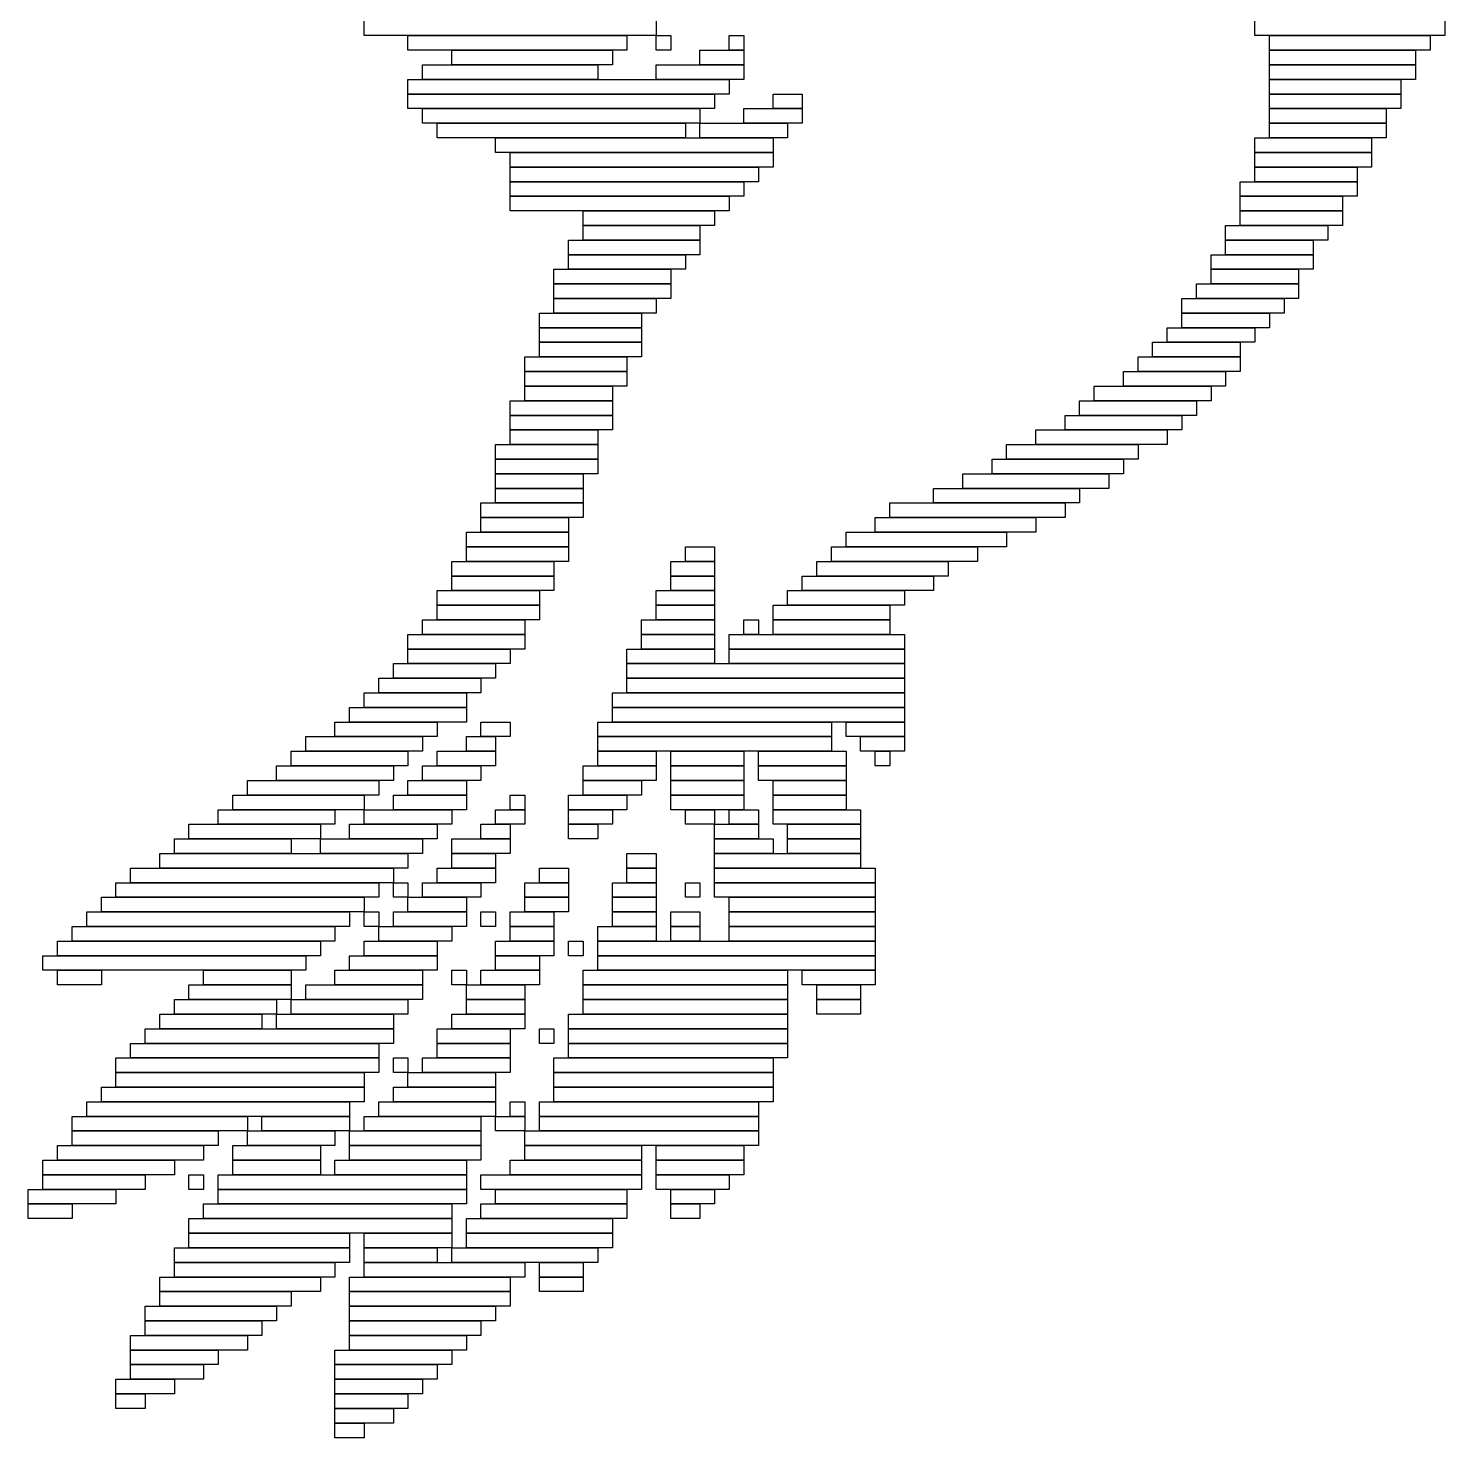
# Model space of a CAD drawing. Extents: x 422 to 621, y 419 to 626.
# Drawn here: x 455 to 552, y 419 to 515.5 of the extents above; entities that cross this region are included whole.
import ezdxf

# ---------------------------------------------------------------- set-up
doc = ezdxf.new("R2010")
doc.units = 0

msp = doc.modelspace()

# ---------------------------------------------------------------- linework, layer by layer
for p, q in [((478, 515), (478, 516)), ((498, 516), (498, 515)), ((539, 515), (539, 516)), ((552, 516), (552, 515)), ((498, 515), (478, 515)), ((481, 515), (496, 515)), ((481, 514), (481, 515)), ((496, 515), (496, 514)), ((498, 515), (499, 515)), ((498, 514), (498, 515)), ((499, 515), (499, 514)), ((503, 515), (504, 515)), ((503, 514), (503, 515)), ((504, 515), (504, 514)), ((552, 515), (539, 515)), ((540, 515), (551, 515)), ((540, 514), (540, 515)), ((551, 515), (551, 514)), ((496, 514), (481, 514)), ((484, 514), (495, 514)), ((484, 513), (484, 514)), ((495, 514), (495, 513)), ((499, 514), (498, 514)), ((501, 514), (504, 514)), ((501, 513), (501, 514)), ((504, 514), (503, 514)), ((504, 514), (504, 513)), ((551, 514), (540, 514)), ((540, 514), (550, 514)), ((540, 513), (540, 514)), ((550, 514), (550, 513)), ((482, 513), (494, 513)), ((482, 512), (482, 513)), ((495, 513), (484, 513)), ((494, 513), (494, 512)), ((498, 513), (504, 513)), ((498, 512), (498, 513)), ((504, 513), (501, 513)), ((504, 513), (504, 512)), ((550, 513), (540, 513)), ((540, 513), (550, 513)), ((540, 512), (540, 513)), ((550, 513), (550, 512)), ((481, 512), (503, 512)), ((481, 511), (481, 512)), ((494, 512), (482, 512)), ((504, 512), (498, 512)), ((503, 512), (503, 511)), ((550, 512), (540, 512)), ((540, 512), (549, 512)), ((540, 511), (540, 512)), ((549, 512), (549, 511)), ((503, 511), (481, 511)), ((481, 511), (502, 511)), ((481, 510), (481, 511)), ((502, 511), (502, 510)), ((506, 511), (508, 511)), ((506, 510), (506, 511)), ((508, 511), (508, 510)), ((549, 511), (540, 511)), ((540, 511), (549, 511)), ((540, 510), (540, 511)), ((549, 511), (549, 510)), ((502, 510), (481, 510)), ((482, 510), (501, 510)), ((482, 509), (482, 510)), ((501, 510), (501, 509)), ((504, 510), (508, 510)), ((504, 509), (504, 510)), ((508, 510), (506, 510)), ((508, 510), (508, 509)), ((549, 510), (540, 510)), ((540, 510), (548, 510)), ((540, 509), (540, 510)), ((548, 510), (548, 509)), ((501, 509), (482, 509)), ((483, 509), (500, 509)), ((483, 508), (483, 509)), ((500, 509), (500, 508)), ((501, 509), (507, 509)), ((501, 508), (501, 509)), ((508, 509), (504, 509)), ((507, 509), (507, 508)), ((548, 509), (540, 509)), ((540, 509), (548, 509)), ((540, 508), (540, 509)), ((548, 509), (548, 508)), ((500, 508), (483, 508)), ((487, 508), (506, 508)), ((487, 507), (487, 508)), ((507, 508), (501, 508)), ((506, 508), (506, 507)), ((539, 508), (547, 508)), ((539, 507), (539, 508)), ((548, 508), (540, 508)), ((547, 508), (547, 507)), ((506, 507), (487, 507)), ((488, 507), (506, 507)), ((488, 506), (488, 507)), ((506, 507), (506, 506)), ((547, 507), (539, 507)), ((539, 507), (547, 507)), ((539, 506), (539, 507)), ((547, 507), (547, 506)), ((506, 506), (488, 506)), ((488, 506), (505, 506)), ((488, 505), (488, 506)), ((505, 506), (505, 505)), ((547, 506), (539, 506)), ((539, 506), (546, 506)), ((539, 505), (539, 506)), ((546, 506), (546, 505)), ((505, 505), (488, 505)), ((488, 505), (504, 505)), ((488, 504), (488, 505)), ((504, 505), (504, 504)), ((538, 505), (546, 505)), ((538, 504), (538, 505)), ((546, 505), (539, 505)), ((546, 505), (546, 504)), ((504, 504), (488, 504)), ((488, 504), (503, 504)), ((488, 503), (488, 504)), ((503, 504), (503, 503)), ((546, 504), (538, 504)), ((538, 504), (545, 504)), ((538, 503), (538, 504)), ((545, 504), (545, 503)), ((503, 503), (488, 503)), ((493, 503), (502, 503)), ((493, 502), (493, 503)), ((502, 503), (502, 502)), ((545, 503), (538, 503)), ((538, 503), (545, 503)), ((538, 502), (538, 503)), ((545, 503), (545, 502)), ((502, 502), (493, 502)), ((493, 502), (501, 502)), ((493, 501), (493, 502)), ((501, 502), (501, 501)), ((537, 502), (544, 502)), ((537, 501), (537, 502)), ((545, 502), (538, 502)), ((544, 502), (544, 501)), ((492, 501), (501, 501)), ((492, 500), (492, 501)), ((501, 501), (493, 501)), ((501, 501), (501, 500)), ((544, 501), (537, 501)), ((537, 501), (543, 501)), ((537, 500), (537, 501)), ((543, 501), (543, 500)), ((501, 500), (492, 500)), ((492, 500), (500, 500)), ((492, 499), (492, 500)), ((500, 500), (500, 499)), ((536, 500), (543, 500)), ((536, 499), (536, 500)), ((543, 500), (537, 500)), ((543, 500), (543, 499)), ((491, 499), (499, 499)), ((491, 498), (491, 499)), ((500, 499), (492, 499)), ((499, 499), (499, 498)), ((543, 499), (536, 499)), ((536, 499), (542, 499)), ((536, 498), (536, 499)), ((542, 499), (542, 498)), ((499, 498), (491, 498)), ((491, 498), (499, 498)), ((491, 497), (491, 498)), ((499, 498), (499, 497)), ((535, 498), (542, 498)), ((535, 497), (535, 498)), ((542, 498), (536, 498)), ((542, 498), (542, 497)), ((499, 497), (491, 497)), ((491, 497), (498, 497)), ((491, 496), (491, 497)), ((498, 497), (498, 496)), ((534, 497), (541, 497)), ((534, 496), (534, 497)), ((542, 497), (535, 497)), ((541, 497), (541, 496)), ((490, 496), (497, 496)), ((490, 495), (490, 496)), ((498, 496), (491, 496)), ((497, 496), (497, 495)), ((541, 496), (534, 496)), ((534, 496), (540, 496)), ((534, 495), (534, 496)), ((540, 496), (540, 495)), ((497, 495), (490, 495)), ((490, 495), (497, 495)), ((490, 494), (490, 495)), ((497, 495), (497, 494)), ((533, 495), (539, 495)), ((533, 494), (533, 495)), ((540, 495), (534, 495)), ((539, 495), (539, 494)), ((497, 494), (490, 494)), ((490, 494), (497, 494)), ((490, 493), (490, 494)), ((497, 494), (497, 493)), ((532, 494), (538, 494)), ((532, 493), (532, 494)), ((539, 494), (533, 494)), ((538, 494), (538, 493)), ((489, 493), (496, 493)), ((489, 492), (489, 493)), ((497, 493), (490, 493)), ((496, 493), (496, 492)), ((531, 493), (538, 493)), ((531, 492), (531, 493)), ((538, 493), (532, 493)), ((538, 493), (538, 492)), ((496, 492), (489, 492)), ((489, 492), (496, 492)), ((489, 491), (489, 492)), ((496, 492), (496, 491)), ((530, 492), (537, 492)), ((530, 491), (530, 492)), ((538, 492), (531, 492)), ((537, 492), (537, 491)), ((496, 491), (489, 491)), ((489, 491), (495, 491)), ((489, 490), (489, 491)), ((495, 491), (495, 490)), ((528, 491), (536, 491)), ((528, 490), (528, 491)), ((537, 491), (530, 491)), ((536, 491), (536, 490)), ((488, 490), (495, 490)), ((488, 489), (488, 490)), ((495, 490), (489, 490)), ((495, 490), (495, 489)), ((527, 490), (535, 490)), ((527, 489), (527, 490)), ((536, 490), (528, 490)), ((535, 490), (535, 489)), ((495, 489), (488, 489)), ((488, 489), (495, 489)), ((488, 488), (488, 489)), ((495, 489), (495, 488)), ((526, 489), (534, 489)), ((526, 488), (526, 489)), ((535, 489), (527, 489)), ((534, 489), (534, 488)), ((495, 488), (488, 488)), ((488, 488), (494, 488)), ((488, 487), (488, 488)), ((494, 488), (494, 487)), ((524, 488), (533, 488)), ((524, 487), (524, 488)), ((534, 488), (526, 488)), ((533, 488), (533, 487)), ((487, 487), (494, 487)), ((487, 486), (487, 487)), ((494, 487), (488, 487)), ((494, 487), (494, 486)), ((522, 487), (531, 487)), ((522, 486), (522, 487)), ((533, 487), (524, 487)), ((531, 487), (531, 486)), ((494, 486), (487, 486)), ((487, 486), (494, 486)), ((487, 485), (487, 486)), ((494, 486), (494, 485)), ((521, 486), (530, 486)), ((521, 485), (521, 486)), ((531, 486), (522, 486)), ((530, 486), (530, 485)), ((494, 485), (487, 485)), ((487, 485), (493, 485)), ((487, 484), (487, 485)), ((493, 485), (493, 484)), ((519, 485), (529, 485)), ((519, 484), (519, 485)), ((530, 485), (521, 485)), ((529, 485), (529, 484)), ((493, 484), (487, 484)), ((487, 484), (493, 484)), ((487, 483), (487, 484)), ((493, 484), (493, 483)), ((517, 484), (527, 484)), ((517, 483), (517, 484)), ((529, 484), (519, 484)), ((527, 484), (527, 483)), ((486, 483), (493, 483)), ((486, 482), (486, 483)), ((493, 483), (487, 483)), ((493, 483), (493, 482)), ((514, 483), (526, 483)), ((514, 482), (514, 483)), ((527, 483), (517, 483)), ((526, 483), (526, 482)), ((493, 482), (486, 482)), ((486, 482), (492, 482)), ((486, 481), (486, 482)), ((492, 482), (492, 481)), ((513, 482), (524, 482)), ((513, 481), (513, 482)), ((526, 482), (514, 482)), ((524, 482), (524, 481)), ((485, 481), (492, 481)), ((485, 480), (485, 481)), ((492, 481), (486, 481)), ((492, 481), (492, 480)), ((511, 481), (522, 481)), ((511, 480), (511, 481)), ((524, 481), (513, 481)), ((522, 481), (522, 480)), ((492, 480), (485, 480)), ((485, 480), (492, 480)), ((485, 479), (485, 480)), ((492, 480), (492, 479)), ((500, 480), (502, 480)), ((500, 479), (500, 480)), ((502, 480), (502, 479)), ((510, 480), (520, 480)), ((510, 479), (510, 480)), ((522, 480), (511, 480)), ((520, 480), (520, 479)), ((484, 479), (491, 479)), ((484, 478), (484, 479)), ((492, 479), (485, 479)), ((491, 479), (491, 478)), ((499, 479), (502, 479)), ((499, 478), (499, 479)), ((502, 479), (500, 479)), ((502, 479), (502, 478)), ((509, 479), (518, 479)), ((509, 478), (509, 479)), ((520, 479), (510, 479)), ((518, 479), (518, 478)), ((491, 478), (484, 478)), ((484, 478), (491, 478)), ((484, 477), (484, 478)), ((491, 478), (491, 477)), ((502, 478), (499, 478)), ((499, 478), (502, 478)), ((499, 477), (499, 478)), ((502, 478), (502, 477)), ((508, 478), (517, 478)), ((508, 477), (508, 478)), ((518, 478), (509, 478)), ((517, 478), (517, 477)), ((483, 477), (490, 477)), ((483, 476), (483, 477)), ((491, 477), (484, 477)), ((490, 477), (490, 476)), ((498, 477), (502, 477)), ((498, 476), (498, 477)), ((502, 477), (499, 477)), ((502, 477), (502, 476)), ((507, 477), (515, 477)), ((507, 476), (507, 477)), ((517, 477), (508, 477)), ((515, 477), (515, 476)), ((490, 476), (483, 476)), ((483, 476), (490, 476)), ((483, 475), (483, 476)), ((490, 476), (490, 475)), ((502, 476), (498, 476)), ((498, 476), (502, 476)), ((498, 475), (498, 476)), ((502, 476), (502, 475)), ((506, 476), (514, 476)), ((506, 475), (506, 476)), ((515, 476), (507, 476)), ((514, 476), (514, 475)), ((482, 475), (489, 475)), ((482, 474), (482, 475)), ((490, 475), (483, 475)), ((489, 475), (489, 474)), ((497, 475), (502, 475)), ((497, 474), (497, 475)), ((502, 475), (498, 475)), ((502, 475), (502, 474)), ((504, 475), (505, 475)), ((504, 474), (504, 475)), ((505, 475), (505, 474)), ((514, 475), (506, 475)), ((506, 475), (514, 475)), ((506, 474), (506, 475)), ((514, 475), (514, 474)), ((481, 474), (489, 474)), ((481, 473), (481, 474)), ((489, 474), (482, 474)), ((489, 474), (489, 473)), ((502, 474), (497, 474)), ((497, 474), (502, 474)), ((497, 473), (497, 474)), ((502, 474), (502, 473)), ((503, 474), (515, 474)), ((503, 473), (503, 474)), ((505, 474), (504, 474)), ((514, 474), (506, 474)), ((515, 474), (515, 473)), ((489, 473), (481, 473)), ((481, 473), (488, 473)), ((481, 472), (481, 473)), ((488, 473), (488, 472)), ((496, 473), (502, 473)), ((496, 472), (496, 473)), ((502, 473), (497, 473)), ((502, 473), (502, 472)), ((515, 473), (503, 473)), ((503, 473), (515, 473)), ((503, 472), (503, 473)), ((515, 473), (515, 472)), ((480, 472), (487, 472)), ((480, 471), (480, 472)), ((488, 472), (481, 472)), ((487, 472), (487, 471)), ((502, 472), (496, 472)), ((496, 472), (515, 472)), ((496, 471), (496, 472)), ((515, 472), (503, 472)), ((515, 472), (515, 471)), ((479, 471), (486, 471)), ((479, 470), (479, 471)), ((487, 471), (480, 471)), ((486, 471), (486, 470)), ((515, 471), (496, 471)), ((496, 471), (515, 471)), ((496, 470), (496, 471)), ((515, 471), (515, 470)), ((478, 470), (485, 470)), ((478, 469), (478, 470)), ((486, 470), (479, 470)), ((485, 470), (485, 469)), ((495, 470), (515, 470)), ((495, 469), (495, 470)), ((515, 470), (496, 470)), ((515, 470), (515, 469)), ((477, 469), (485, 469)), ((477, 468), (477, 469)), ((485, 469), (478, 469)), ((485, 469), (485, 468)), ((515, 469), (495, 469)), ((495, 469), (515, 469)), ((495, 468), (495, 469)), ((515, 469), (515, 468)), ((476, 468), (483, 468)), ((476, 467), (476, 468)), ((485, 468), (477, 468)), ((483, 468), (483, 467)), ((486, 468), (488, 468)), ((486, 467), (486, 468)), ((488, 468), (488, 467)), ((494, 468), (510, 468)), ((494, 467), (494, 468)), ((515, 468), (495, 468)), ((510, 468), (510, 467)), ((511, 468), (515, 468)), ((511, 467), (511, 468)), ((515, 468), (515, 467)), ((474, 467), (482, 467)), ((474, 466), (474, 467)), ((483, 467), (476, 467)), ((482, 467), (482, 466)), ((485, 467), (487, 467)), ((485, 466), (485, 467)), ((488, 467), (486, 467)), ((487, 467), (487, 466)), ((510, 467), (494, 467)), ((494, 467), (510, 467)), ((494, 466), (494, 467)), ((510, 467), (510, 466)), ((515, 467), (511, 467)), ((512, 467), (515, 467)), ((512, 466), (512, 467)), ((515, 467), (515, 466)), ((473, 466), (481, 466)), ((473, 465), (473, 466)), ((482, 466), (474, 466)), ((481, 466), (481, 465)), ((483, 466), (487, 466)), ((483, 465), (483, 466)), ((487, 466), (485, 466)), ((487, 466), (487, 465)), ((510, 466), (494, 466)), ((494, 466), (498, 466)), ((494, 465), (494, 466)), ((498, 466), (498, 465)), ((499, 466), (504, 466)), ((499, 465), (499, 466)), ((504, 466), (504, 465)), ((505, 466), (511, 466)), ((505, 465), (505, 466)), ((511, 466), (511, 465)), ((515, 466), (512, 466)), ((513, 466), (514, 466)), ((513, 465), (513, 466)), ((514, 466), (514, 465)), ((472, 465), (480, 465)), ((472, 464), (472, 465)), ((481, 465), (473, 465)), ((480, 465), (480, 464)), ((482, 465), (486, 465)), ((482, 464), (482, 465)), ((487, 465), (483, 465)), ((486, 465), (486, 464)), ((493, 465), (498, 465)), ((493, 464), (493, 465)), ((498, 465), (494, 465)), ((498, 465), (498, 464)), ((504, 465), (499, 465)), ((499, 465), (504, 465)), ((499, 464), (499, 465)), ((504, 465), (504, 464)), ((511, 465), (505, 465)), ((505, 465), (511, 465)), ((505, 464), (505, 465)), ((511, 465), (511, 464)), ((514, 465), (513, 465)), ((470, 464), (479, 464)), ((470, 463), (470, 464)), ((480, 464), (472, 464)), ((479, 464), (479, 463)), ((481, 464), (485, 464)), ((481, 463), (481, 464)), ((486, 464), (482, 464)), ((485, 464), (485, 463)), ((498, 464), (493, 464)), ((493, 464), (497, 464)), ((493, 463), (493, 464)), ((497, 464), (497, 463)), ((504, 464), (499, 464)), ((499, 464), (504, 464)), ((499, 463), (499, 464)), ((504, 464), (504, 463)), ((511, 464), (505, 464)), ((506, 464), (511, 464)), ((506, 463), (506, 464)), ((511, 464), (511, 463)), ((469, 463), (478, 463)), ((469, 462), (469, 463)), ((479, 463), (470, 463)), ((478, 463), (478, 462)), ((480, 463), (485, 463)), ((480, 462), (480, 463)), ((485, 463), (481, 463)), ((485, 463), (485, 462)), ((488, 463), (489, 463)), ((488, 462), (488, 463)), ((489, 463), (489, 462)), ((492, 463), (496, 463)), ((492, 462), (492, 463)), ((497, 463), (493, 463)), ((496, 463), (496, 462)), ((504, 463), (499, 463)), ((499, 463), (504, 463)), ((499, 462), (499, 463)), ((504, 463), (504, 462)), ((511, 463), (506, 463)), ((506, 463), (511, 463)), ((506, 462), (506, 463)), ((511, 463), (511, 462)), ((468, 462), (476, 462)), ((468, 461), (468, 462)), ((478, 462), (469, 462)), ((476, 462), (476, 461)), ((478, 462), (484, 462)), ((478, 461), (478, 462)), ((485, 462), (480, 462)), ((484, 462), (484, 461)), ((487, 462), (489, 462)), ((487, 461), (487, 462)), ((489, 462), (488, 462)), ((489, 462), (489, 461)), ((496, 462), (492, 462)), ((492, 462), (495, 462)), ((492, 461), (492, 462)), ((495, 462), (495, 461)), ((504, 462), (499, 462)), ((500, 462), (502, 462)), ((500, 461), (500, 462)), ((502, 462), (502, 461)), ((503, 462), (505, 462)), ((503, 461), (503, 462)), ((505, 462), (505, 461)), ((511, 462), (506, 462)), ((506, 462), (512, 462)), ((506, 461), (506, 462)), ((512, 462), (512, 461)), ((466, 461), (475, 461)), ((466, 460), (466, 461)), ((476, 461), (468, 461)), ((475, 461), (475, 460)), ((477, 461), (483, 461)), ((477, 460), (477, 461)), ((484, 461), (478, 461)), ((483, 461), (483, 460)), ((486, 461), (488, 461)), ((486, 460), (486, 461)), ((489, 461), (487, 461)), ((488, 461), (488, 460)), ((495, 461), (492, 461)), ((492, 461), (494, 461)), ((492, 460), (492, 461)), ((494, 461), (494, 460)), ((502, 461), (500, 461)), ((502, 461), (505, 461)), ((502, 460), (502, 461)), ((505, 461), (503, 461)), ((505, 461), (505, 460)), ((512, 461), (506, 461)), ((507, 461), (512, 461)), ((507, 460), (507, 461)), ((512, 461), (512, 460)), ((465, 460), (473, 460)), ((465, 459), (465, 460)), ((475, 460), (466, 460)), ((473, 460), (473, 459)), ((475, 460), (482, 460)), ((475, 459), (475, 460)), ((483, 460), (477, 460)), ((482, 460), (482, 459)), ((484, 460), (488, 460)), ((484, 459), (484, 460)), ((488, 460), (486, 460)), ((488, 460), (488, 459)), ((494, 460), (492, 460)), ((505, 460), (502, 460)), ((502, 460), (506, 460)), ((502, 459), (502, 460)), ((506, 460), (506, 459)), ((512, 460), (507, 460)), ((507, 460), (512, 460)), ((507, 459), (507, 460)), ((512, 460), (512, 459)), ((464, 459), (481, 459)), ((464, 458), (464, 459)), ((473, 459), (465, 459)), ((482, 459), (475, 459)), ((481, 459), (481, 458)), ((488, 459), (484, 459)), ((484, 459), (487, 459)), ((484, 458), (484, 459)), ((487, 459), (487, 458)), ((496, 459), (498, 459)), ((496, 458), (496, 459)), ((498, 459), (498, 458)), ((506, 459), (502, 459)), ((502, 459), (512, 459)), ((502, 458), (502, 459)), ((512, 459), (507, 459)), ((512, 459), (512, 458)), ((462, 458), (480, 458)), ((462, 457), (462, 458)), ((481, 458), (464, 458)), ((480, 458), (480, 457)), ((483, 458), (487, 458)), ((483, 457), (483, 458)), ((487, 458), (484, 458)), ((487, 458), (487, 457)), ((490, 458), (492, 458)), ((490, 457), (490, 458)), ((492, 458), (492, 457)), ((498, 458), (496, 458)), ((496, 458), (498, 458)), ((496, 457), (496, 458)), ((498, 458), (498, 457)), ((512, 458), (502, 458)), ((502, 458), (513, 458)), ((502, 457), (502, 458)), ((513, 458), (513, 457)), ((461, 457), (479, 457)), ((461, 456), (461, 457)), ((480, 457), (462, 457)), ((479, 457), (479, 456)), ((480, 457), (481, 457)), ((480, 456), (480, 457)), ((481, 457), (481, 456)), ((482, 457), (486, 457)), ((482, 456), (482, 457)), ((487, 457), (483, 457)), ((486, 457), (486, 456)), ((489, 457), (492, 457)), ((489, 456), (489, 457)), ((492, 457), (490, 457)), ((492, 457), (492, 456)), ((495, 457), (498, 457)), ((495, 456), (495, 457)), ((498, 457), (496, 457)), ((498, 457), (498, 456)), ((500, 457), (501, 457)), ((500, 456), (500, 457)), ((501, 457), (501, 456)), ((513, 457), (502, 457)), ((502, 457), (513, 457)), ((502, 456), (502, 457)), ((513, 457), (513, 456)), ((460, 456), (478, 456)), ((460, 455), (460, 456)), ((479, 456), (461, 456)), ((478, 456), (478, 455)), ((481, 456), (480, 456)), ((481, 456), (485, 456)), ((481, 455), (481, 456)), ((486, 456), (482, 456)), ((485, 456), (485, 455)), ((492, 456), (489, 456)), ((489, 456), (492, 456)), ((489, 455), (489, 456)), ((492, 456), (492, 455)), ((498, 456), (495, 456)), ((495, 456), (498, 456)), ((495, 455), (495, 456)), ((498, 456), (498, 455)), ((501, 456), (500, 456)), ((513, 456), (502, 456)), ((503, 456), (513, 456)), ((503, 455), (503, 456)), ((513, 456), (513, 455)), ((459, 455), (477, 455)), ((459, 454), (459, 455)), ((478, 455), (460, 455)), ((477, 455), (477, 454)), ((478, 455), (479, 455)), ((478, 454), (478, 455)), ((479, 455), (479, 454)), ((480, 455), (485, 455)), ((480, 454), (480, 455)), ((485, 455), (481, 455)), ((485, 455), (485, 454)), ((486, 455), (487, 455)), ((486, 454), (486, 455)), ((487, 455), (487, 454)), ((488, 455), (491, 455)), ((488, 454), (488, 455)), ((492, 455), (489, 455)), ((491, 455), (491, 454)), ((498, 455), (495, 455)), ((495, 455), (498, 455)), ((495, 454), (495, 455)), ((498, 455), (498, 454)), ((499, 455), (501, 455)), ((499, 454), (499, 455)), ((501, 455), (501, 454)), ((513, 455), (503, 455)), ((503, 455), (513, 455)), ((503, 454), (503, 455)), ((513, 455), (513, 454)), ((458, 454), (476, 454)), ((458, 453), (458, 454)), ((477, 454), (459, 454)), ((476, 454), (476, 453)), ((479, 454), (478, 454)), ((479, 454), (484, 454)), ((479, 453), (479, 454)), ((485, 454), (480, 454)), ((484, 454), (484, 453)), ((487, 454), (486, 454)), ((491, 454), (488, 454)), ((488, 454), (491, 454)), ((488, 453), (488, 454)), ((491, 454), (491, 453)), ((494, 454), (498, 454)), ((494, 453), (494, 454)), ((498, 454), (495, 454)), ((498, 454), (498, 453)), ((501, 454), (499, 454)), ((499, 454), (501, 454)), ((499, 453), (499, 454)), ((501, 454), (501, 453)), ((513, 454), (503, 454)), ((503, 454), (513, 454)), ((503, 453), (503, 454)), ((513, 454), (513, 453)), ((457, 453), (475, 453)), ((457, 452), (457, 453)), ((476, 453), (458, 453)), ((475, 453), (475, 452)), ((478, 453), (483, 453)), ((478, 452), (478, 453)), ((484, 453), (479, 453)), ((483, 453), (483, 452)), ((487, 453), (491, 453)), ((487, 452), (487, 453)), ((491, 453), (488, 453)), ((491, 453), (491, 452)), ((492, 453), (493, 453)), ((492, 452), (492, 453)), ((493, 453), (493, 452)), ((498, 453), (494, 453)), ((494, 453), (513, 453)), ((494, 452), (494, 453)), ((501, 453), (499, 453)), ((513, 453), (503, 453)), ((513, 453), (513, 452)), ((456, 452), (474, 452)), ((456, 451), (456, 452)), ((475, 452), (457, 452)), ((474, 452), (474, 451)), ((477, 452), (483, 452)), ((477, 451), (477, 452)), ((483, 452), (478, 452)), ((483, 452), (483, 451)), ((491, 452), (487, 452)), ((487, 452), (490, 452)), ((487, 451), (487, 452)), ((490, 452), (490, 451)), ((493, 452), (492, 452)), ((513, 452), (494, 452)), ((494, 452), (513, 452)), ((494, 451), (494, 452)), ((513, 452), (513, 451)), ((474, 451), (456, 451)), ((457, 451), (460, 451)), ((457, 450), (457, 451)), ((460, 451), (460, 450)), ((467, 451), (473, 451)), ((467, 450), (467, 451)), ((473, 451), (473, 450)), ((476, 451), (482, 451)), ((476, 450), (476, 451)), ((483, 451), (477, 451)), ((482, 451), (482, 450)), ((484, 451), (485, 451)), ((484, 450), (484, 451)), ((485, 451), (485, 450)), ((486, 451), (490, 451)), ((486, 450), (486, 451)), ((490, 451), (487, 451)), ((490, 451), (490, 450)), ((493, 451), (507, 451)), ((493, 450), (493, 451)), ((513, 451), (494, 451)), ((507, 451), (507, 450)), ((508, 451), (513, 451)), ((508, 450), (508, 451)), ((513, 451), (513, 450)), ((460, 450), (457, 450)), ((466, 450), (473, 450)), ((466, 449), (466, 450)), ((473, 450), (467, 450)), ((473, 450), (473, 449)), ((474, 450), (482, 450)), ((474, 449), (474, 450)), ((482, 450), (476, 450)), ((482, 450), (482, 449)), ((485, 450), (484, 450)), ((485, 450), (489, 450)), ((485, 449), (485, 450)), ((490, 450), (486, 450)), ((489, 450), (489, 449)), ((507, 450), (493, 450)), ((493, 450), (507, 450)), ((493, 449), (493, 450)), ((507, 450), (507, 449)), ((513, 450), (508, 450)), ((509, 450), (512, 450)), ((509, 449), (509, 450)), ((512, 450), (512, 449)), ((465, 449), (472, 449)), ((465, 448), (465, 449)), ((473, 449), (466, 449)), ((472, 449), (472, 448)), ((473, 449), (481, 449)), ((473, 448), (473, 449)), ((482, 449), (474, 449)), ((481, 449), (481, 448)), ((489, 449), (485, 449)), ((485, 449), (489, 449)), ((485, 448), (485, 449)), ((489, 449), (489, 448)), ((507, 449), (493, 449)), ((493, 449), (507, 449)), ((493, 448), (493, 449)), ((507, 449), (507, 448)), ((512, 449), (509, 449)), ((509, 449), (512, 449)), ((509, 448), (509, 449)), ((512, 449), (512, 448)), ((464, 448), (471, 448)), ((464, 447), (464, 448)), ((472, 448), (465, 448)), ((471, 448), (471, 447)), ((472, 448), (480, 448)), ((472, 447), (472, 448)), ((481, 448), (473, 448)), ((480, 448), (480, 447)), ((484, 448), (489, 448)), ((484, 447), (484, 448)), ((489, 448), (485, 448)), ((489, 448), (489, 447)), ((492, 448), (507, 448)), ((492, 447), (492, 448)), ((507, 448), (493, 448)), ((507, 448), (507, 447)), ((512, 448), (509, 448)), ((463, 447), (480, 447)), ((463, 446), (463, 447)), ((471, 447), (464, 447)), ((480, 447), (472, 447)), ((480, 447), (480, 446)), ((483, 447), (488, 447)), ((483, 446), (483, 447)), ((489, 447), (484, 447)), ((488, 447), (488, 446)), ((490, 447), (491, 447)), ((490, 446), (490, 447)), ((491, 447), (491, 446)), ((507, 447), (492, 447)), ((492, 447), (507, 447)), ((492, 446), (492, 447)), ((507, 447), (507, 446)), ((462, 446), (479, 446)), ((462, 445), (462, 446)), ((480, 446), (463, 446)), ((479, 446), (479, 445)), ((488, 446), (483, 446)), ((483, 446), (488, 446)), ((483, 445), (483, 446)), ((488, 446), (488, 445)), ((491, 446), (490, 446)), ((507, 446), (492, 446)), ((492, 446), (507, 446)), ((492, 445), (492, 446)), ((507, 446), (507, 445)), ((461, 445), (479, 445)), ((461, 444), (461, 445)), ((479, 445), (462, 445)), ((479, 445), (479, 444)), ((480, 445), (481, 445)), ((480, 444), (480, 445)), ((481, 445), (481, 444)), ((482, 445), (488, 445)), ((482, 444), (482, 445)), ((488, 445), (483, 445)), ((488, 445), (488, 444)), ((491, 445), (506, 445)), ((491, 444), (491, 445)), ((507, 445), (492, 445)), ((506, 445), (506, 444)), ((479, 444), (461, 444)), ((461, 444), (478, 444)), ((461, 443), (461, 444)), ((478, 444), (478, 443)), ((481, 444), (480, 444)), ((481, 444), (487, 444)), ((481, 443), (481, 444)), ((488, 444), (482, 444)), ((487, 444), (487, 443)), ((506, 444), (491, 444)), ((491, 444), (506, 444)), ((491, 443), (491, 444)), ((506, 444), (506, 443)), ((460, 443), (478, 443)), ((460, 442), (460, 443)), ((478, 443), (461, 443)), ((478, 443), (478, 442)), ((480, 443), (487, 443)), ((480, 442), (480, 443)), ((487, 443), (481, 443)), ((487, 443), (487, 442)), ((506, 443), (491, 443)), ((491, 443), (506, 443)), ((491, 442), (491, 443)), ((506, 443), (506, 442)), ((459, 442), (477, 442)), ((459, 441), (459, 442)), ((478, 442), (460, 442)), ((477, 442), (477, 441)), ((479, 442), (487, 442)), ((479, 441), (479, 442)), ((487, 442), (480, 442)), ((487, 442), (487, 441)), ((488, 442), (489, 442)), ((488, 441), (488, 442)), ((489, 442), (489, 441)), ((490, 442), (505, 442)), ((490, 441), (490, 442)), ((506, 442), (491, 442)), ((505, 442), (505, 441)), ((458, 441), (470, 441)), ((458, 440), (458, 441)), ((477, 441), (459, 441)), ((470, 441), (470, 440)), ((471, 441), (477, 441)), ((471, 440), (471, 441)), ((477, 441), (477, 440)), ((478, 441), (486, 441)), ((478, 440), (478, 441)), ((487, 441), (479, 441)), ((486, 441), (486, 440)), ((487, 441), (489, 441)), ((487, 440), (487, 441)), ((489, 441), (488, 441)), ((489, 441), (489, 440)), ((505, 441), (490, 441)), ((490, 441), (505, 441)), ((490, 440), (490, 441)), ((505, 441), (505, 440)), ((470, 440), (458, 440)), ((458, 440), (468, 440)), ((458, 439), (458, 440)), ((468, 440), (468, 439)), ((470, 440), (476, 440)), ((470, 439), (470, 440)), ((477, 440), (471, 440)), ((476, 440), (476, 439)), ((477, 440), (486, 440)), ((477, 439), (477, 440)), ((486, 440), (478, 440)), ((486, 440), (486, 439)), ((489, 440), (487, 440)), ((489, 440), (505, 440)), ((489, 439), (489, 440)), ((505, 440), (490, 440)), ((505, 440), (505, 439)), ((457, 439), (467, 439)), ((457, 438), (457, 439)), ((468, 439), (458, 439)), ((467, 439), (467, 438)), ((469, 439), (475, 439)), ((469, 438), (469, 439)), ((476, 439), (470, 439)), ((475, 439), (475, 438)), ((486, 439), (477, 439)), ((477, 439), (486, 439)), ((477, 438), (477, 439)), ((486, 439), (486, 438)), ((505, 439), (489, 439)), ((489, 439), (497, 439)), ((489, 438), (489, 439)), ((497, 439), (497, 438)), ((498, 439), (504, 439)), ((498, 438), (498, 439)), ((504, 439), (504, 438)), ((456, 438), (465, 438)), ((456, 437), (456, 438)), ((467, 438), (457, 438)), ((465, 438), (465, 437)), ((475, 438), (469, 438)), ((469, 438), (475, 438)), ((469, 437), (469, 438)), ((475, 438), (475, 437)), ((476, 438), (485, 438)), ((476, 437), (476, 438)), ((486, 438), (477, 438)), ((485, 438), (485, 437)), ((488, 438), (497, 438)), ((488, 437), (488, 438)), ((497, 438), (489, 438)), ((497, 438), (497, 437)), ((504, 438), (498, 438)), ((498, 438), (504, 438)), ((498, 437), (498, 438)), ((504, 438), (504, 437)), ((465, 437), (456, 437)), ((456, 437), (463, 437)), ((456, 436), (456, 437)), ((463, 437), (463, 436)), ((466, 437), (467, 437)), ((466, 436), (466, 437)), ((467, 437), (467, 436)), ((468, 437), (485, 437)), ((468, 436), (468, 437)), ((475, 437), (469, 437)), ((485, 437), (476, 437)), ((485, 437), (485, 436)), ((486, 437), (497, 437)), ((486, 436), (486, 437)), ((497, 437), (488, 437)), ((497, 437), (497, 436)), ((504, 437), (498, 437)), ((498, 437), (503, 437)), ((498, 436), (498, 437)), ((503, 437), (503, 436)), ((455, 436), (461, 436)), ((455, 435), (455, 436)), ((463, 436), (456, 436)), ((461, 436), (461, 435)), ((467, 436), (466, 436)), ((485, 436), (468, 436)), ((468, 436), (485, 436)), ((468, 435), (468, 436)), ((485, 436), (485, 435)), ((497, 436), (486, 436)), ((487, 436), (496, 436)), ((487, 435), (487, 436)), ((496, 436), (496, 435)), ((503, 436), (498, 436)), ((499, 436), (502, 436)), ((499, 435), (499, 436)), ((502, 436), (502, 435)), ((461, 435), (455, 435)), ((455, 435), (458, 435)), ((455, 434), (455, 435)), ((458, 435), (458, 434)), ((467, 435), (484, 435)), ((467, 434), (467, 435)), ((485, 435), (468, 435)), ((484, 435), (484, 434)), ((486, 435), (496, 435)), ((486, 434), (486, 435)), ((496, 435), (487, 435)), ((496, 435), (496, 434)), ((502, 435), (499, 435)), ((499, 435), (501, 435)), ((499, 434), (499, 435)), ((501, 435), (501, 434)), ((458, 434), (455, 434)), ((466, 434), (484, 434)), ((466, 433), (466, 434)), ((484, 434), (467, 434)), ((484, 434), (484, 433)), ((485, 434), (495, 434)), ((485, 433), (485, 434)), ((496, 434), (486, 434)), ((495, 434), (495, 433)), ((501, 434), (499, 434)), ((484, 433), (466, 433)), ((466, 433), (477, 433)), ((466, 432), (466, 433)), ((477, 433), (477, 432)), ((478, 433), (484, 433)), ((478, 432), (478, 433)), ((484, 433), (484, 432)), ((495, 433), (485, 433)), ((485, 433), (495, 433)), ((485, 432), (485, 433)), ((495, 433), (495, 432)), ((465, 432), (477, 432)), ((465, 431), (465, 432)), ((477, 432), (466, 432)), ((477, 432), (477, 431)), ((484, 432), (478, 432)), ((478, 432), (483, 432)), ((478, 431), (478, 432)), ((483, 432), (483, 431)), ((484, 432), (494, 432)), ((484, 431), (484, 432)), ((495, 432), (485, 432)), ((494, 432), (494, 431)), ((477, 431), (465, 431)), ((465, 431), (476, 431)), ((465, 430), (465, 431)), ((476, 431), (476, 430)), ((483, 431), (478, 431)), ((478, 431), (489, 431)), ((478, 430), (478, 431)), ((494, 431), (484, 431)), ((489, 431), (489, 430)), ((490, 431), (493, 431)), ((490, 430), (490, 431)), ((493, 431), (493, 430)), ((464, 430), (475, 430)), ((464, 429), (464, 430)), ((476, 430), (465, 430)), ((475, 430), (475, 429)), ((477, 430), (488, 430)), ((477, 429), (477, 430)), ((489, 430), (478, 430)), ((488, 430), (488, 429)), ((493, 430), (490, 430)), ((490, 430), (493, 430)), ((490, 429), (490, 430)), ((493, 430), (493, 429)), ((475, 429), (464, 429)), ((464, 429), (473, 429)), ((464, 428), (464, 429)), ((473, 429), (473, 428)), ((488, 429), (477, 429)), ((477, 429), (488, 429)), ((477, 428), (477, 429)), ((488, 429), (488, 428)), ((493, 429), (490, 429)), ((463, 428), (472, 428)), ((463, 427), (463, 428)), ((473, 428), (464, 428)), ((472, 428), (472, 427)), ((488, 428), (477, 428)), ((477, 428), (487, 428)), ((477, 427), (477, 428)), ((487, 428), (487, 427)), ((472, 427), (463, 427)), ((463, 427), (471, 427)), ((463, 426), (463, 427)), ((471, 427), (471, 426)), ((487, 427), (477, 427)), ((477, 427), (486, 427)), ((477, 426), (477, 427)), ((486, 427), (486, 426)), ((462, 426), (470, 426)), ((462, 425), (462, 426)), ((471, 426), (463, 426)), ((470, 426), (470, 425)), ((486, 426), (477, 426)), ((477, 426), (485, 426)), ((477, 425), (477, 426)), ((485, 426), (485, 425)), ((470, 425), (462, 425)), ((462, 425), (468, 425)), ((462, 424), (462, 425)), ((468, 425), (468, 424)), ((476, 425), (484, 425)), ((476, 424), (476, 425)), ((485, 425), (477, 425)), ((484, 425), (484, 424)), ((468, 424), (462, 424)), ((462, 424), (467, 424)), ((462, 423), (462, 424)), ((467, 424), (467, 423)), ((484, 424), (476, 424)), ((476, 424), (483, 424)), ((476, 423), (476, 424)), ((483, 424), (483, 423)), ((461, 423), (465, 423)), ((461, 422), (461, 423)), ((467, 423), (462, 423)), ((465, 423), (465, 422)), ((483, 423), (476, 423)), ((476, 423), (482, 423)), ((476, 422), (476, 423)), ((482, 423), (482, 422)), ((465, 422), (461, 422)), ((461, 422), (463, 422)), ((461, 421), (461, 422)), ((463, 422), (463, 421)), ((482, 422), (476, 422)), ((476, 422), (481, 422)), ((476, 421), (476, 422)), ((481, 422), (481, 421)), ((463, 421), (461, 421)), ((481, 421), (476, 421)), ((476, 421), (480, 421)), ((476, 420), (476, 421)), ((480, 421), (480, 420)), ((480, 420), (476, 420)), ((476, 420), (478, 420)), ((476, 419), (476, 420)), ((478, 420), (478, 419)), ((478, 419), (476, 419))]:
    msp.add_line(p, q)

doc.saveas('drawing.dxf')
